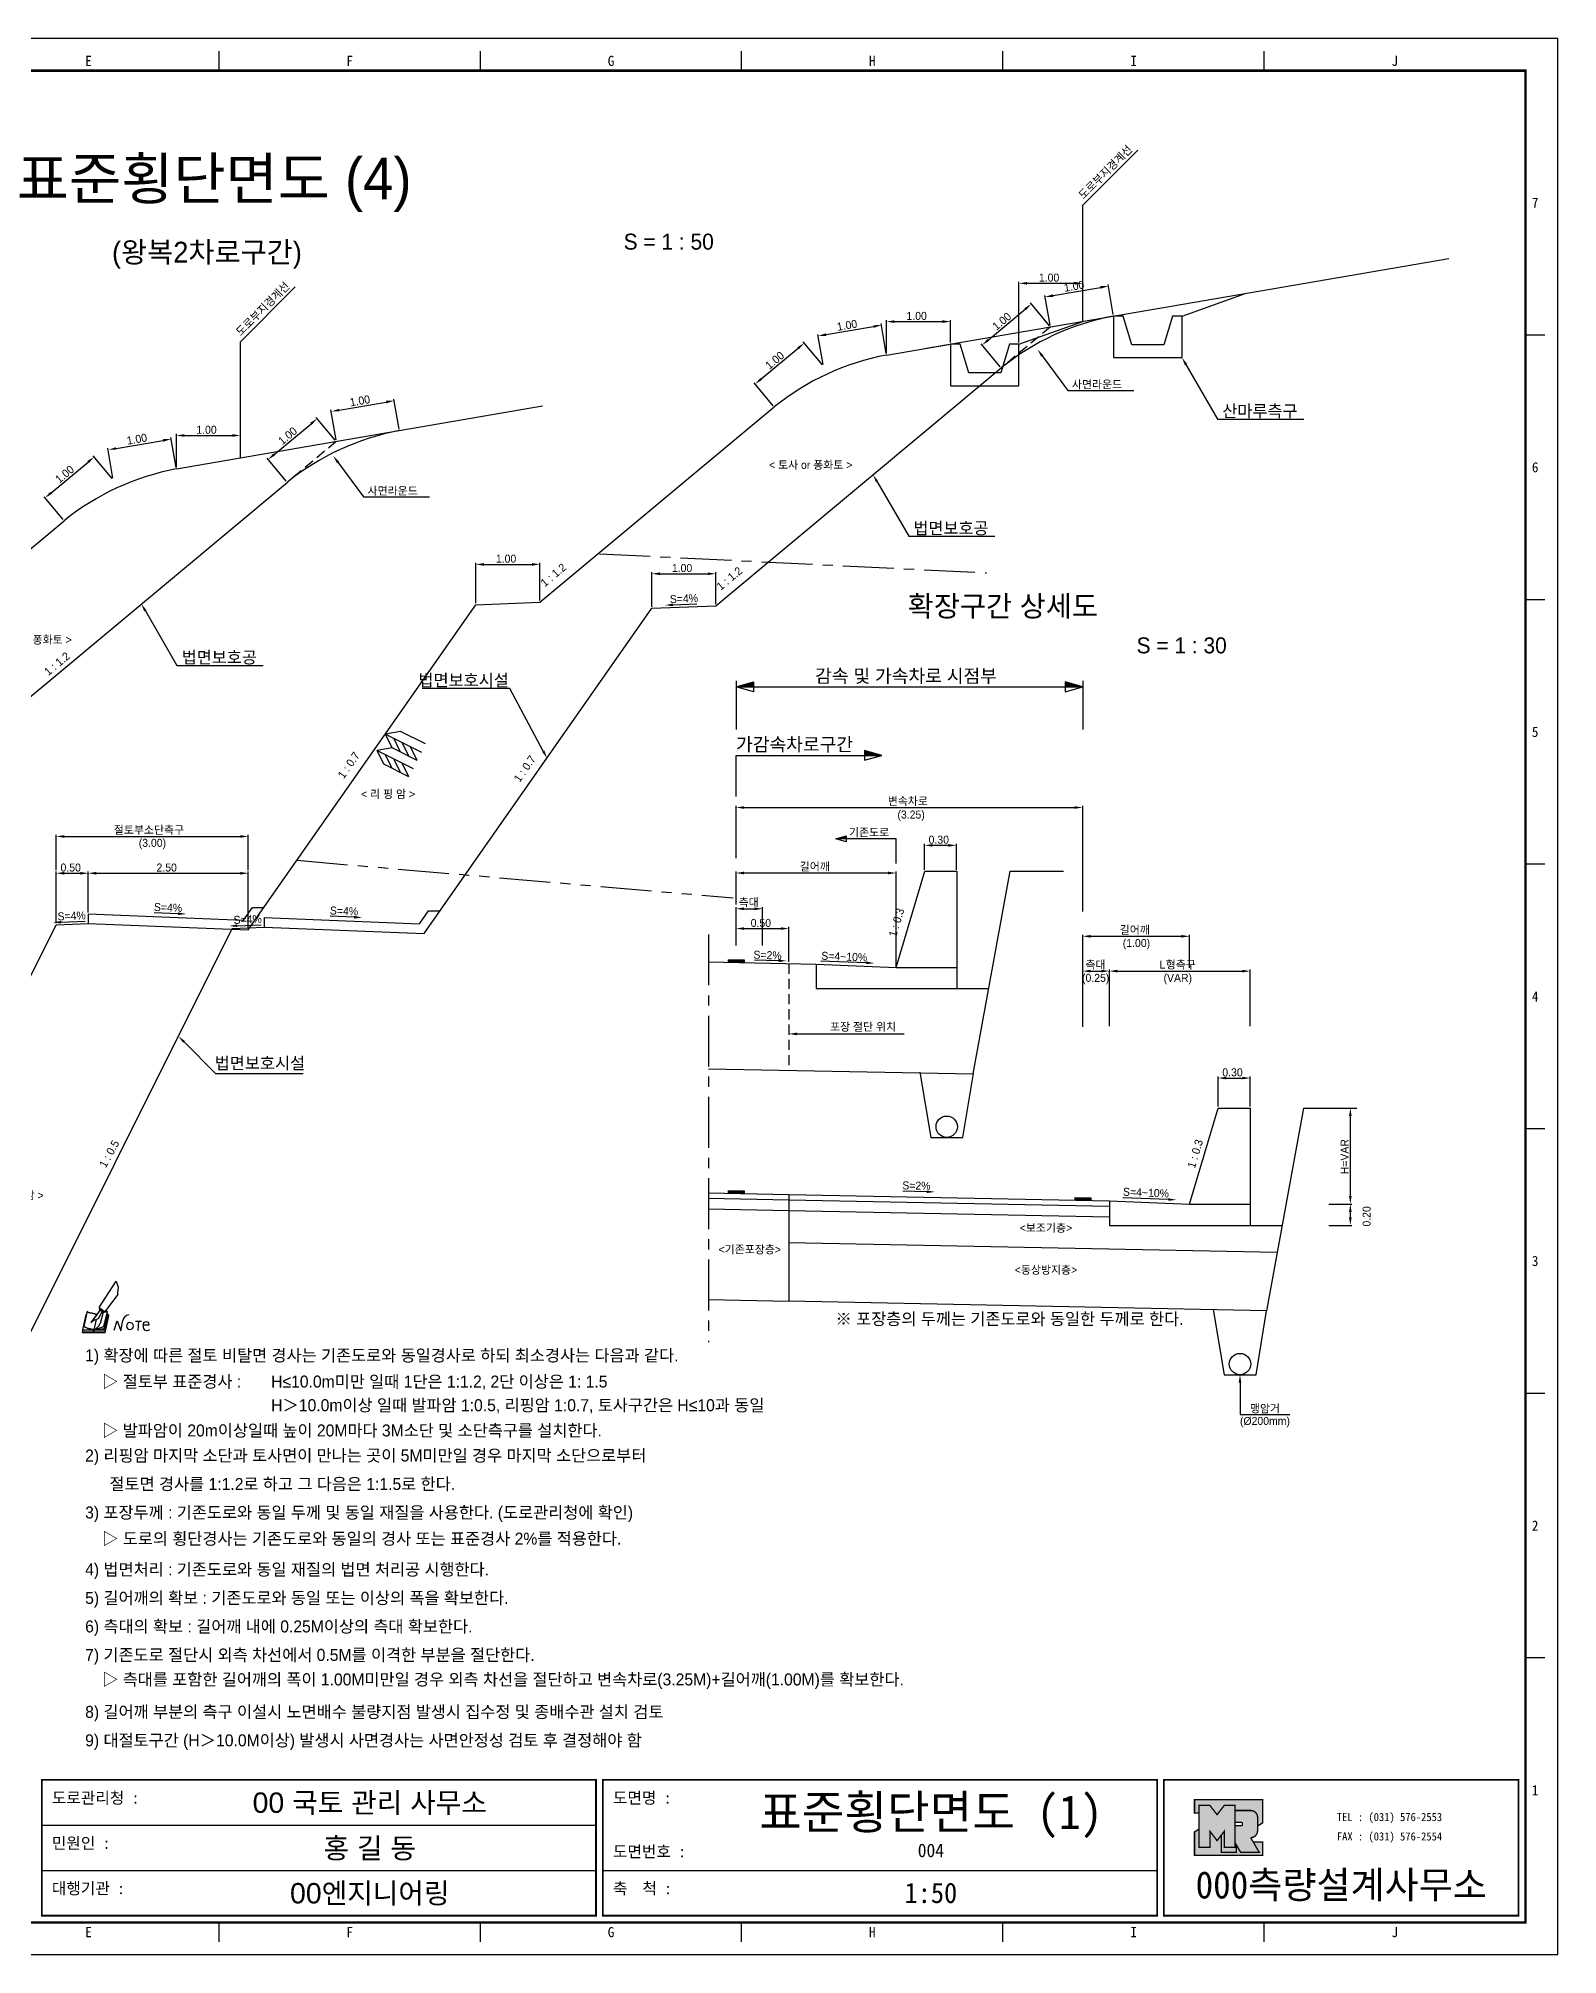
# Model space of a CAD drawing. Header units: millimetres. Extents: x 462 to 886, y -8 to 291.
# Drawn here: x 648.3 to 885.7, y -8.2 to 291.2 of the extents above; entities that cross this region are included whole.
import ezdxf
from ezdxf.enums import TextEntityAlignment as Align

# ---------------------------------------------------------------- set-up
doc = ezdxf.new("R2010")
doc.units = ezdxf.units.MM
doc.header["$LTSCALE"] = 0.25
for name, pattern in [('CENTER', [50.8, 31.75, -6.35, 6.35, -6.35]), ('HIDDEN', [9.525, 6.35, -3.175]), ('PHANTOM', [63.5, 31.75, -6.35, 6.35, -6.35, 6.35, -6.35])]:
    doc.linetypes.add(name, pattern=pattern)
for name, color, linetype in [('CC-BNCH-0005', 5, 'Continuous'), ('CC-GSTR-0004', 4, 'Continuous'), ('CZ-DIMT-0002', 7, 'Continuous'), ('CZ-EXST-0002', 22, 'Continuous'), ('CZ-LIN1-0007', 7, 'Continuous'), ('CZ-LIN2-0003', 3, 'Continuous'), ('CZ-LINE-0001', 7, 'Continuous'), ('CZ-TEXT-BOX0', 7, 'Continuous'), ('TITLE', 7, 'Continuous')]:
    doc.layers.add(name, color=color, linetype=linetype)
doc.styles.add('견고딕', font='arial.ttf')
doc.styles.add('돋움', font='')
doc.styles.add('돋음체', font='')
doc.styles.get('돋움').set_extended_font_data('Dotum')
doc.styles.get('돋음체').set_extended_font_data('DotumChe')

# ---------------------------------------------------------------- blocks, each defined once
blk = doc.blocks.new('note')
for p, q in [((0.85, 3.5), (3.53, 7.57)), ((3.53, 7.57), (3.8, 6.64)), ((3.8, 6.64), (3.69, 5.72)), ((1, 3.1), (0.75, 2.77)), ((0.85, 3.5), (1.8, 2.79)), ((1, 3.4), (0.85, 3.21)), ((0.85, 3.21), (1.52, 2.71)), ((1.8, 2.79), (3.74, 5.46)), ((3.69, 5.72), (3.74, 5.46)), ((-1.24, 2.36), (-1.77, 0)), ((-1.77, 0), (1.77, 0)), ((-1.77, 0), (-1.77, -0.3)), ((-1.53, 0.52), (-1.55, 0.54)), ((-1.01, 2.9), (-1.53, 0.52)), ((-1.48, 0.48), (-1.53, 0.52)), ((-1.43, 0.44), (-1.48, 0.48)), ((-1.38, 0.41), (-1.43, 0.44)), ((-1.33, 0.4), (-1.38, 0.41)), ((-1.27, 0.37), (-1.33, 0.4)), ((-1.22, 0.35), (-1.27, 0.37)), ((-1.13, 2.36), (-1.24, 2.36)), ((-1.17, 0.33), (-1.22, 0.35)), ((-1.12, 0.32), (-1.17, 0.33)), ((-1.02, 0.25), (-1.12, 0.32)), ((-0.97, 0.22), (-1.02, 0.25)), ((-1, 2.9), (-1.01, 2.9)), ((-0.98, 2.85), (-1, 2.9)), ((-0.95, 2.8), (-0.98, 2.85)), ((-0.93, 0.21), (-0.97, 0.22)), ((-0.9, 2.75), (-0.95, 2.8)), ((-0.88, 0.19), (-0.93, 0.21)), ((-0.85, 2.72), (-0.9, 2.75)), ((-0.8, 0.18), (-0.88, 0.19)), ((-0.79, 2.69), (-0.85, 2.72)), ((-0.75, 0.17), (-0.8, 0.18)), ((-0.74, 2.68), (-0.79, 2.69)), ((-0.7, 0.16), (-0.75, 0.17)), ((-0.69, 2.65), (-0.74, 2.68)), ((-0.64, 0.15), (-0.7, 0.16)), ((-0.64, 2.65), (-0.69, 2.65)), ((-0.59, 2.63), (-0.64, 2.65)), ((-0.58, 0.14), (-0.64, 0.15)), ((-0.54, 2.62), (-0.59, 2.63)), ((-0.53, 0.13), (-0.58, 0.14)), ((-0.48, 2.61), (-0.54, 2.62)), ((-0.48, 0.12), (-0.53, 0.13)), ((-0.43, 2.61), (-0.48, 2.61)), ((-0.43, 0.11), (-0.48, 0.12)), ((0.75, 2.77), (-0.46, 1.16)), ((0.37, 2.24), (-0.46, 1.16)), ((-0.46, 1.16), (-0.08, 1.47)), ((-0.38, 2.59), (-0.43, 2.61)), ((-0.38, 0.08), (-0.43, 0.11)), ((-0.33, 2.59), (-0.38, 2.59)), ((-0.29, 0.06), (-0.38, 0.08)), ((-0.27, 2.58), (-0.33, 2.59)), ((-0.23, 0.05), (-0.29, 0.06)), ((-0.22, 2.57), (-0.27, 2.58)), ((-0.16, 0.04), (-0.23, 0.05)), ((-0.17, 2.56), (-0.22, 2.57)), ((-0.12, 2.55), (-0.17, 2.56)), ((-0.11, 0.03), (-0.16, 0.04)), ((-0.07, 2.53), (-0.12, 2.55)), ((-0.04, 0.02), (-0.11, 0.03)), ((-0.08, 1.47), (0.72, 1.75)), ((-0.01, 2.51), (-0.07, 2.53)), ((-0.05, -0.3), (-0.05, 0)), ((0, 0), (-0.04, 0.02)), ((0.04, 2.5), (-0.01, 2.51)), ((0.37, 1.63), (0, 0)), ((0, 0), (1.6, 0.53)), ((0, 0), (1.65, 0.18)), ((0, 0.01), (0.06, 0.04)), ((0, -0.3), (0, 0)), ((0.09, 2.48), (0.04, 2.5)), ((0.05, -0.3), (0.05, 0)), ((0.06, 0.04), (0.11, 0.07)), ((0.14, 2.48), (0.09, 2.48)), ((0.11, 0.07), (0.16, 0.09)), ((0.2, 2.47), (0.14, 2.48)), ((0.16, 0.09), (0.21, 0.12)), ((0.26, 2.43), (0.18, 2.46)), ((0.21, 0.12), (0.27, 0.14)), ((0.34, 2.4), (0.26, 2.43)), ((0.27, 0.14), (0.36, 0.19)), ((0.45, 2.37), (0.34, 2.4)), ((0.36, 0.19), (0.41, 0.22)), ((0.41, 0.22), (0.46, 0.27)), ((0.46, 0.27), (0.51, 0.3)), ((0.51, 0.3), (0.56, 0.34)), ((0.56, 0.34), (0.6, 0.4)), ((0.6, 0.4), (0.64, 0.45)), ((0.64, 0.45), (0.67, 0.51)), ((0.67, 0.51), (0.74, 0.58)), ((0.72, 1.75), (1.16, 2.53)), ((0.74, 0.58), (0.79, 0.63)), ((0.79, 0.63), (0.83, 0.68)), ((0.83, 0.68), (0.86, 0.73)), ((0.86, 0.73), (0.89, 0.79)), ((0.89, 0.84), (0.92, 0.89)), ((0.89, 0.79), (0.89, 0.84)), ((0.92, 0.89), (0.96, 0.95)), ((0.96, 0.95), (1.01, 0.97)), ((1.47, 2.74), (1.01, 0.97)), ((1.16, 2.53), (1.37, 2.82)), ((2.13, 2.84), (1.44, 2.63)), ((1.52, 2.71), (1.66, 2.9)), ((1.6, 0.53), (2.13, 2.84)), ((1.65, 0.18), (2.19, 2.48)), ((1.77, 0), (2.3, 2.36)), ((1.77, -0.3), (2.3, 2.07)), ((1.77, -0.38), (2.3, 1.99)), ((1.77, -0.44), (2.3, 1.93)), ((1.77, 0), (1.77, -0.3)), ((2.19, 2.48), (2.04, 2.47)), ((2.3, 2.36), (2.16, 2.36)), ((2.3, 2.36), (2.3, 2.07)), ((3.21, -0.08), (3.68, 1.4)), ((3.68, 1.4), (4.26, -0.14)), ((4.26, -0.14), (4.56, 1.44)), ((6.55, 1.34), (7.46, 1.34)), ((7.01, 1.34), (6.87, -0.11)), ((7.71, 0.77), (7.71, 0.55)), ((7.71, 0.77), (8.67, 0.77)), ((-1.77, -0.3), (1.77, -0.3)), ((-1.77, -0.43), (-1.77, -0.3)), ((-1.77, -0.37), (1.77, -0.37)), ((-1.77, -0.43), (1.77, -0.43))]:
    blk.add_line(p, q)
for centre, major_axis, start_param, end_param in [((0.4, 2.31), (0.0702, 0.0702), 3.283946, 6.425539), ((5.68, 1.23), (-0.806, 0.806), -0.591174, 0.597824), ((5.66, 0.58), (-0.378, 0.378), 3.926991, 10.210176), ((8.3, 0.49), (0.422, 0.422), 2.265602, 4.634911), ((8.19, 0.77), (-0.342, 0.342), 3.926991, 7.068583)]:
    blk.add_ellipse(centre, major_axis=major_axis, ratio=1, start_param=start_param, end_param=end_param)

msp = doc.modelspace()

# ---------------------------------------------------------------- hatches: boundary and pattern name
at = {"layer": 'CZ-LIN1-0007'}
for points in [[(758.54, 146.8), (758.54, 147.22), (756.04, 147.27), (756.04, 146.85)], [(758.54, 110.74), (758.54, 111.15), (756.04, 111.2), (756.04, 110.79)], [(812.71, 109.65), (812.71, 110.07), (810.21, 110.12), (810.21, 109.7)]]:
    msp.add_hatch(color=256, dxfattribs=at).paths.add_polyline_path(points)
at = {"layer": 'CZ-LINE-0001'}
for points in [[(757.29, 189.89), (760.03, 190.65), (760.03, 189.89)], [(811.46, 189.89), (808.72, 190.65), (808.72, 189.89)], [(780.09, 179.19), (777.35, 179.95), (777.35, 179.19)], [(774.52, 166.13), (774.52, 166.59), (772.88, 166.13)]]:
    msp.add_hatch(color=256, dxfattribs=at).paths.add_polyline_path(points)
at = {"layer": 'TITLE', "ltscale": 150}
h = msp.add_hatch(color=8, dxfattribs=at)
edge = h.paths.add_edge_path()
edge.add_line((839.6, 16.06), (828.93, 16.06))
edge.add_line((828.93, 16.06), (828.93, 13.98))
edge.add_line((828.93, 13.98), (829.64, 13.98))
edge.add_line((829.64, 13.98), (829.64, 15.15))
edge.add_line((829.64, 15.15), (831.33, 15.15))
edge.add_line((831.33, 15.15), (832.46, 13.7))
edge.add_line((832.46, 13.7), (833.59, 15.15))
edge.add_line((833.59, 15.15), (835.28, 15.15))
edge.add_line((835.28, 15.15), (835.28, 14.35))
edge.add_line((835.28, 14.35), (837.72, 14.35))
edge.add_arc((837.72, 13.29), 1.07, 0, 90, ccw=False)
edge.add_line((838.78, 13.29), (838.78, 11.92))
edge.add_line((838.78, 11.92), (839.6, 12.43))
edge.add_line((839.6, 12.43), (839.6, 16.06))
h.paths.add_polyline_path([(833.14, 10.53), (832.46, 9.65), (831.33, 11.11), (831.33, 8.59), (829.64, 8.59), (829.64, 11.44), (828.93, 11), (828.93, 7.37), (839.6, 7.37), (839.6, 9.45), (838.1, 9.45), (839.05, 7.8), (836.15, 7.8), (835.45, 9.01), (835.45, 7.8), (833.14, 7.8)])
msp.add_hatch(color=5, dxfattribs=at).paths.add_polyline_path([(835.28, 15.15), (833.59, 15.15), (832.46, 13.7), (831.33, 15.15), (829.64, 15.15), (829.64, 8.59), (831.33, 8.59), (831.33, 11.11), (832.46, 9.65), (833.59, 11.11), (833.59, 8.59), (835.28, 8.59)])
h = msp.add_hatch(color=161, dxfattribs=at)
edge = h.paths.add_edge_path()
edge.add_arc((837.72, 13.29), 1.07, 360, 450)
edge.add_line((837.72, 14.35), (835.28, 14.35))
edge.add_line((835.28, 14.35), (835.28, 12.5))
edge.add_line((835.28, 12.5), (836.27, 12.5))
edge.add_arc((836.27, 12.39), 0.113, 0, 90, ccw=False)
edge.add_line((836.39, 12.39), (836.39, 12.08))
edge.add_arc((836.27, 12.08), 0.113, 270, 360, ccw=False)
edge.add_line((836.27, 11.97), (835.28, 11.97))
edge.add_line((835.28, 11.97), (835.28, 8.59))
edge.add_line((835.28, 8.59), (833.59, 8.59))
edge.add_line((833.59, 8.59), (833.59, 11.11))
edge.add_line((833.59, 11.11), (833.14, 10.53))
edge.add_line((833.14, 10.53), (833.14, 7.8))
edge.add_line((833.14, 7.8), (835.45, 7.8))
edge.add_line((835.45, 7.8), (835.45, 9.01))
edge.add_line((835.45, 9.01), (836.15, 7.8))
edge.add_line((836.15, 7.8), (839.05, 7.8))
edge.add_line((839.05, 7.8), (837.72, 10.11))
edge.add_arc((837.72, 11.18), 1.07, 270, 360)
edge.add_line((838.78, 11.18), (838.78, 13.29))

# ---------------------------------------------------------------- linework, layer by layer
at = {"layer": 'CC-BNCH-0005'}
for p, q in [((831.84, 92.6), (833.54, 82.43)), ((838.54, 82.43), (840.2, 92.43)), ((833.54, 82.43), (838.54, 82.43))]:
    msp.add_line(p, q, dxfattribs=at)
msp.add_circle((836.04, 84.1), 1.67, dxfattribs=at)
at = {"layer": 'CC-GSTR-0004'}
for p, q in [((683.58, 153.86), (683.58, 152.36)), ((683.58, 153.86), (707.83, 152.89)), ((707.83, 152.89), (709.23, 154.89)), ((709.23, 154.89), (711.06, 154.89)), ((683.58, 152.36), (708.58, 151.36)), ((828.13, 109.09), (832.63, 124.09)), ((832.63, 124.09), (837.63, 124.09)), ((837.63, 124.09), (837.63, 105.76)), ((815.63, 109.59), (828.13, 109.09)), ((815.63, 109.59), (815.63, 105.76)), ((828.13, 109.09), (837.63, 109.09)), ((815.63, 105.76), (837.63, 105.76))]:
    msp.add_line(p, q, dxfattribs=at)
at = {"layer": 'CZ-EXST-0002'}
for p, q in [((787.04, 242.79), (868.65, 256.82)), ((801.5, 243.44), (811.5, 246.99)), ((780.8, 241.72), (790.8, 243.44)), ((669.84, 223.93), (727.07, 233.77)), ((726.64, 203.11), (763.26, 233.62)), ((601.36, 173.38), (652.3, 215.83)), ((681.08, 151.91), (716.64, 202.71)), ((716.64, 202.71), (726.64, 203.11)), ((702.26, 177.79), (701.21, 179.93)), ((701.21, 179.93), (706.85, 177.11)), ((702.5, 182.5), (708.13, 179.68)), ((703.55, 180.37), (702.5, 182.5)), ((704.85, 179.71), (703.81, 181.85)), ((706.16, 179.06), (705.11, 181.19)), ((707.47, 178.41), (706.42, 180.54)), ((706.19, 175.83), (702.26, 177.79)), ((703.57, 177.14), (702.52, 179.27)), ((704.87, 176.49), (703.82, 178.62)), ((706.18, 175.83), (705.13, 177.97)), ((782.29, 146.07), (786.79, 161.07)), ((786.79, 161.07), (791.79, 161.07)), ((791.79, 161.07), (791.79, 142.74)), ((794.37, 129.42), (800.13, 161.07)), ((800.13, 161.07), (808.46, 161.07)), ((604.56, 59.66), (651.08, 152.71)), ((651.08, 152.71), (656.08, 152.91)), ((656.08, 154.41), (680.33, 153.44)), ((656.08, 154.41), (656.08, 152.91)), ((656.08, 152.91), (681.08, 151.91)), ((680.33, 153.44), (681.73, 155.44)), ((681.73, 155.44), (683.56, 155.44)), ((752.99, 146.91), (769.79, 146.57)), ((769.79, 146.57), (769.79, 142.74)), ((769.79, 146.57), (782.29, 146.07)), ((782.29, 146.07), (791.79, 146.07)), ((769.79, 142.74), (785.63, 142.74)), ((785.63, 142.74), (791.79, 142.74)), ((791.79, 142.74), (796.79, 142.74)), ((752.99, 130.24), (794.37, 129.42)), ((786.03, 129.67), (787.72, 119.5)), ((792.72, 119.5), (794.39, 129.5)), ((787.72, 119.5), (792.72, 119.5)), ((752.99, 110.85), (765.56, 110.59)), ((752.99, 110.01), (765.56, 109.76)), ((752.99, 108.35), (765.56, 108.09)), ((752.99, 94.18), (765.56, 93.93))]:
    msp.add_line(p, q, dxfattribs=at)
msp.add_lwpolyline([(790.8, 243.44), (790.8, 236.94), (801.5, 236.94), (801.5, 243.44), (800, 243.44), (798.65, 238.94), (793.65, 238.94), (792.3, 243.44), (792.3, 243.44)], close=True, dxfattribs=at)
for points in [[(708.76, 180.98), (704.84, 182.94), (702.5, 182.5)], [(707.48, 178.4), (703.55, 180.37), (701.21, 179.93)]]:
    msp.add_lwpolyline(points, dxfattribs=at)
msp.add_circle((790.22, 121.17), 1.67, dxfattribs=at)
for centre in [(788.1, 202.85), (677.14, 185.06)]:
    msp.add_arc(centre, 39.55, 100.6449, 128.9159, dxfattribs=at)
at = {"layer": 'CZ-LIN1-0007'}
for p, q in [((756.04, 147.27), (758.54, 147.22)), ((756.04, 147.27), (756.04, 146.85)), ((758.54, 147.22), (758.54, 146.8)), ((756.04, 111.2), (756.04, 110.79)), ((756.04, 111.2), (758.54, 111.15)), ((758.54, 111.15), (758.54, 110.74)), ((810.21, 110.12), (810.21, 109.7)), ((810.21, 110.12), (812.71, 110.07)), ((812.71, 110.07), (812.71, 109.65))]:
    msp.add_line(p, q, dxfattribs=at)
at = {"layer": 'CZ-LIN2-0003'}
for p, q in [((826.98, 247.82), (836.98, 251.38)), ((754.14, 202.56), (798.74, 239.72)), ((628.36, 172.83), (687.15, 221.82)), ((708.58, 151.36), (744.14, 202.16)), ((744.14, 202.16), (754.14, 202.56)), ((632.06, 59.11), (678.58, 152.16)), ((678.58, 152.16), (683.58, 152.36)), ((845.96, 124.09), (840.2, 92.43)), ((845.96, 124.09), (854.29, 124.09)), ((765.56, 110.59), (815.63, 109.59)), ((765.56, 109.76), (815.63, 108.76)), ((765.56, 108.09), (815.63, 107.09)), ((837.63, 105.76), (842.63, 105.76)), ((765.56, 103.09), (841.87, 101.57)), ((840.2, 92.43), (765.56, 93.93))]:
    msp.add_line(p, q, dxfattribs=at)
msp.add_lwpolyline([(816.28, 247.82), (816.28, 241.32), (826.98, 241.32), (826.98, 247.82), (825.48, 247.82), (824.13, 243.32), (819.13, 243.32), (817.78, 247.82), (817.78, 247.82)], close=True, dxfattribs=at)
msp.add_lwpolyline([(765.56, 110.59), (765.56, 93.93)], dxfattribs=at)
for centre in [(823.58, 208.95), (711.99, 191.05)]:
    msp.add_arc(centre, 39.55, 100.6449, 128.9159, dxfattribs=at)
at = {"layer": 'CZ-LINE-0001'}
for p, q in [((811.5, 265.15), (820.09, 273.74)), ((811.5, 246.99), (811.5, 265.15)), ((679.84, 243.8), (688.43, 252.4)), ((801.5, 243.69), (801.5, 253.18)), ((802.75, 252.93), (810.25, 252.93)), ((806.85, 251.02), (814.24, 252.29)), ((811.5, 247.24), (811.5, 253.18)), ((816.23, 248.06), (815.43, 252.75)), ((796.72, 244.1), (802.48, 248.9)), ((806.26, 246.31), (803.28, 249.89)), ((806.38, 246.37), (805.57, 251.05)), ((771.37, 244.92), (778.76, 246.19)), ((780.75, 241.96), (779.95, 246.65)), ((780.8, 241.97), (780.8, 247.2)), ((782.05, 246.95), (789.55, 246.95)), ((790.8, 243.69), (790.8, 247.2)), ((679.84, 225.65), (679.84, 243.8)), ((761.24, 238), (767, 242.8)), ((770.78, 240.21), (767.8, 243.79)), ((770.9, 240.27), (770.09, 244.95)), ((798.58, 239.91), (795.6, 243.49)), ((805.15, 241.6), (809.13, 236.18)), ((827.6, 240.24), (832.55, 231.71)), ((763.1, 233.81), (760.12, 237.39)), ((695.26, 233.12), (702.65, 234.39)), ((704.64, 230.16), (703.84, 234.85)), ((809.13, 236.18), (819.44, 236.18)), ((685.13, 226.2), (690.89, 231)), ((694.67, 228.42), (691.69, 231.99)), ((694.79, 228.47), (693.98, 233.15)), ((832.55, 231.71), (845.99, 231.71)), ((660.41, 227.13), (667.8, 228.4)), ((669.79, 224.17), (668.99, 228.86)), ((669.84, 224.18), (669.84, 229.41)), ((671.09, 229.16), (678.59, 229.16)), ((679.84, 225.9), (679.84, 229.41)), ((650.28, 220.21), (656.04, 225.01)), ((659.82, 222.42), (656.84, 226)), ((659.94, 222.48), (659.13, 227.16)), ((686.99, 222.01), (684.01, 225.59)), ((695.09, 224.97), (699.07, 219.56)), ((779.33, 221.94), (784.27, 213.41)), ((652.14, 216.02), (649.16, 219.6)), ((699.07, 219.56), (709.38, 219.56)), ((784.27, 213.41), (797.71, 213.41)), ((716.64, 202.96), (716.64, 209.27)), ((717.89, 209.02), (725.39, 209.02)), ((726.64, 203.36), (726.64, 209.27)), ((744.14, 202.41), (744.14, 207.81)), ((745.39, 207.56), (752.89, 207.56)), ((754.14, 202.81), (754.14, 207.81)), ((665, 201.76), (669.94, 193.23)), ((747.44, 202.7), (751.19, 202.85)), ((669.94, 193.23), (683.38, 193.23)), ((721.96, 189.65), (708.25, 189.65)), ((727.17, 179.85), (721.96, 189.65)), ((757.29, 190.84), (757.29, 183.25)), ((757.29, 189.89), (760.03, 190.65)), ((757.29, 189.89), (811.46, 189.89)), ((760.03, 189.12), (757.29, 189.89)), ((760.03, 190.65), (760.03, 189.12)), ((811.46, 189.89), (808.72, 190.65)), ((808.72, 190.65), (808.72, 189.12)), ((808.72, 189.12), (811.46, 189.89)), ((811.46, 190.84), (811.46, 183.25)), ((780.09, 179.19), (777.35, 179.95)), ((777.35, 179.95), (777.35, 178.42)), ((757.29, 172.76), (757.29, 179.19)), ((757.29, 179.19), (780.09, 179.19)), ((777.35, 178.42), (780.09, 179.19)), ((757.29, 163.11), (757.29, 171.29)), ((758.54, 171.04), (810.21, 171.04)), ((811.46, 154.78), (811.46, 171.29)), ((651.08, 161.27), (651.08, 166.77)), ((652.33, 166.52), (679.83, 166.52)), ((681.08, 161.27), (681.08, 166.77)), ((772.88, 166.13), (774.52, 166.59)), ((782.29, 166.13), (772.88, 166.13)), ((774.52, 165.67), (772.88, 166.13)), ((774.52, 166.59), (774.52, 165.67)), ((782.29, 162.28), (782.29, 166.13)), ((786.73, 161.32), (786.73, 165.38)), ((790.48, 165.13), (787.98, 165.13)), ((791.73, 161.32), (791.73, 165.38)), ((651.08, 152.96), (651.08, 161.02)), ((652.33, 160.77), (654.83, 160.77)), ((656.08, 154.66), (656.08, 161.02)), ((656.08, 154.66), (656.08, 161.02)), ((657.33, 160.77), (679.83, 160.77)), ((681.08, 152.16), (681.08, 161.02)), ((757.29, 155.89), (757.29, 161.06)), ((758.54, 160.81), (781.04, 160.81)), ((782.29, 155.89), (782.29, 161.06)), ((782.29, 146.07), (782.29, 157.49)), ((670.12, 154.45), (666.37, 154.6)), ((697.62, 153.9), (693.87, 154.05)), ((757.29, 149.49), (757.29, 155.47)), ((758.54, 155.22), (760.18, 155.22)), ((761.43, 149.49), (761.43, 155.47)), ((757.29, 149.49), (757.29, 152.38)), ((758.54, 152.13), (764.31, 152.13)), ((765.56, 146.91), (765.56, 152.38)), ((811.46, 138.07), (811.46, 151.17)), ((812.71, 150.92), (826.88, 150.92)), ((828.13, 145.98), (828.13, 151.17)), ((763.94, 147.1), (760.18, 147.18)), ((777.64, 146.78), (770.55, 147.06)), ((811.46, 136.77), (811.46, 145.73)), ((812.71, 145.48), (814.38, 145.48)), ((815.63, 136.87), (815.63, 145.73)), ((815.63, 136.87), (815.63, 145.73)), ((816.88, 145.48), (836.38, 145.48)), ((837.63, 136.89), (837.63, 145.73)), ((766.81, 135.67), (783.54, 135.67)), ((832.63, 124.34), (832.63, 129.02)), ((833.88, 128.77), (836.38, 128.77)), ((837.63, 124.34), (837.63, 129.02)), ((849.92, 124.09), (853.53, 124.09)), ((853.28, 110.34), (853.28, 122.84)), ((787.09, 111.01), (783.33, 111.09)), ((824.83, 109.8), (817.74, 110.08)), ((849.92, 109.09), (853.53, 109.09)), ((849.92, 109.09), (853.53, 109.09)), ((853.28, 107.01), (853.28, 107.84)), ((849.92, 105.76), (853.53, 105.76)), ((836.04, 81.18), (836.04, 76.19)), ((836.04, 76.19), (843.83, 76.19))]:
    msp.add_line(p, q, dxfattribs=at)
at = {"layer": 'CZ-LINE-0001', "linetype": 'HIDDEN'}
for p, q in [((806.42, 246.12), (798.74, 239.72)), ((694.83, 228.22), (687.15, 221.82)), ((765.56, 146.66), (765.56, 129.99))]:
    msp.add_line(p, q, dxfattribs=at)
at = {"layer": 'CZ-LINE-0001', "linetype": 'CENTER'}
for p, q in [((735.95, 210.69), (796.42, 207.71)), ((752.99, 151.22), (752.99, 87.5))]:
    msp.add_line(p, q, dxfattribs=at)
at = {"layer": 'CZ-LINE-0001', "linetype": 'PHANTOM'}
msp.add_line((688.7, 162.79), (756.84, 156.93), dxfattribs=at)
at = {"layer": 'CZ-LINE-0001', "extrusion": (0, 0, -1)}
for p, q in [((651.84, 153.13), (655.6, 153.28)), ((679.34, 152.58), (683.1, 152.73)), ((671.04, 134.43), (675.96, 129.49)), ((675.96, 129.49), (689.66, 129.49))]:
    msp.add_line(p, q, dxfattribs=at)
at = {"layer": 'CZ-LINE-0001'}
for points in [[(802.75, 253.14), (802.75, 252.72), (801.5, 252.93)], [(810.25, 253.14), (810.25, 252.72), (811.5, 252.93)], [(814.2, 252.49), (814.27, 252.08), (815.47, 252.5)], [(802.35, 249.06), (802.61, 248.74), (803.44, 249.7)], [(806.81, 251.22), (806.88, 250.81), (805.62, 250.81)], [(778.72, 246.39), (778.8, 245.98), (779.99, 246.4)], [(782.05, 247.16), (782.05, 246.74), (780.8, 246.95)], [(789.55, 247.16), (789.55, 246.74), (790.8, 246.95)], [(766.87, 242.96), (767.13, 242.64), (767.96, 243.6)], [(771.33, 245.12), (771.4, 244.71), (770.14, 244.71)], [(796.59, 244.26), (796.85, 243.94), (795.76, 243.3)], [(804.98, 241.48), (804.41, 242.61), (805.32, 241.72)], [(827.42, 240.13), (826.98, 241.32), (827.78, 240.34)], [(761.11, 238.16), (761.37, 237.84), (760.28, 237.2)], [(702.61, 234.59), (702.68, 234.18), (703.88, 234.6)], [(690.76, 231.16), (691.02, 230.84), (691.85, 231.8)], [(695.22, 233.32), (695.29, 232.91), (694.02, 232.91)], [(667.76, 228.6), (667.83, 228.19), (669.03, 228.61)], [(671.09, 229.37), (671.09, 228.95), (669.84, 229.16)], [(678.59, 229.37), (678.59, 228.95), (679.84, 229.16)], [(655.91, 225.17), (656.17, 224.85), (657, 225.81)], [(660.37, 227.33), (660.44, 226.92), (659.17, 226.92)], [(684.99, 226.36), (685.26, 226.04), (684.17, 225.4)], [(694.92, 224.85), (694.35, 225.98), (695.25, 225.1)], [(779.15, 221.84), (778.7, 223.02), (779.51, 222.04)], [(650.14, 220.37), (650.41, 220.05), (649.32, 219.41)], [(717.89, 209.23), (717.89, 208.81), (716.64, 209.02)], [(725.39, 209.23), (725.39, 208.81), (726.64, 209.02)], [(745.39, 207.77), (745.39, 207.35), (744.14, 207.56)], [(752.89, 207.77), (752.89, 207.35), (754.14, 207.56)], [(664.82, 201.66), (664.37, 202.84), (665.18, 201.87)], [(747.44, 202.5), (746.19, 202.65), (747.43, 202.91)], [(727.35, 179.95), (727.76, 178.75), (726.99, 179.75)], [(758.54, 171.24), (758.54, 170.83), (757.29, 171.04)], [(810.21, 171.24), (810.21, 170.83), (811.46, 171.04)], [(652.33, 166.73), (652.33, 166.31), (651.08, 166.52)], [(679.83, 166.73), (679.83, 166.31), (681.08, 166.52)], [(787.98, 165.33), (787.98, 164.92), (786.73, 165.13)], [(790.48, 165.33), (790.48, 164.92), (791.73, 165.13)], [(652.33, 160.98), (652.33, 160.56), (651.08, 160.77)], [(654.83, 160.98), (654.83, 160.56), (656.08, 160.77)], [(657.33, 160.98), (657.33, 160.56), (656.08, 160.77)], [(679.83, 160.98), (679.83, 160.56), (681.08, 160.77)], [(758.54, 161.02), (758.54, 160.6), (757.29, 160.81)], [(781.04, 161.02), (781.04, 160.6), (782.29, 160.81)], [(670.13, 154.66), (671.37, 154.4), (670.11, 154.24)], [(697.63, 154.11), (698.87, 153.85), (697.61, 153.69)], [(758.54, 155.43), (758.54, 155.01), (757.29, 155.22)], [(760.18, 155.43), (760.18, 155.01), (761.43, 155.22)], [(758.54, 152.33), (758.54, 151.92), (757.29, 152.13)], [(764.31, 152.33), (764.31, 151.92), (765.56, 152.13)], [(812.71, 151.13), (812.71, 150.71), (811.46, 150.92)], [(826.88, 151.13), (826.88, 150.71), (828.13, 150.92)], [(763.94, 147.31), (765.19, 147.08), (763.93, 146.89)], [(777.65, 146.99), (778.89, 146.73), (777.63, 146.57)], [(812.71, 145.69), (812.71, 145.27), (811.46, 145.48)], [(814.38, 145.69), (814.38, 145.27), (815.63, 145.48)], [(816.88, 145.69), (816.88, 145.27), (815.63, 145.48)], [(836.38, 145.69), (836.38, 145.27), (837.63, 145.48)], [(766.81, 135.46), (765.56, 135.67), (766.81, 135.88)], [(833.88, 128.98), (833.88, 128.57), (832.63, 128.77)], [(836.38, 128.98), (836.38, 128.57), (837.63, 128.77)], [(853.07, 122.84), (853.49, 122.84), (853.28, 124.09)], [(787.09, 111.22), (788.34, 110.99), (787.08, 110.81)], [(824.84, 110.01), (826.08, 109.75), (824.82, 109.59)], [(853.07, 110.34), (853.49, 110.34), (853.28, 109.09)], [(853.07, 107.84), (853.49, 107.84), (853.28, 109.09)], [(853.07, 107.01), (853.49, 107.01), (853.28, 105.76)], [(835.83, 81.18), (836.04, 82.43), (836.25, 81.18)]]:
    msp.add_solid(points, dxfattribs=at)
at = {"layer": 'CZ-LINE-0001', "extrusion": (0, 0, -1)}
for points in [[(-651.84, 153.33), (-650.6, 153.08), (-651.85, 152.92)], [(-679.34, 152.78), (-678.1, 152.53), (-679.35, 152.37)], [(-671.19, 134.57), (-670.16, 135.31), (-670.9, 134.28)]]:
    msp.add_solid(points, dxfattribs=at)
at = {"layer": 'TITLE', "color": 7, "linetype": 'Continuous'}
for p, q in [((676.52, 286.16), (676.52, 289.19)), ((717.35, 286.16), (717.35, 289.19)), ((758.17, 286.16), (758.17, 289.19)), ((799, 286.16), (799, 289.19)), ((839.82, 286.16), (839.82, 289.19)), ((883.67, 244.84), (880.65, 244.84)), ((883.67, 203.51), (880.65, 203.51)), ((883.67, 162.18), (880.65, 162.18)), ((883.67, 120.85), (880.65, 120.85)), ((883.67, 79.52), (880.65, 79.52)), ((883.67, 38.19), (880.65, 38.19)), ((676.52, -6.16), (676.52, -3.14)), ((717.35, -6.16), (717.35, -3.14)), ((758.17, -6.16), (758.17, -3.14)), ((799, -6.16), (799, -3.14)), ((839.82, -6.16), (839.82, -3.14))]:
    msp.add_line(p, q, dxfattribs=at)
at = {"layer": 'TITLE', "ltscale": 150}
for p, q in [((648.8, 12.07), (735.41, 12.07)), ((648.8, 5), (735.41, 5)), ((736.47, 5), (823.08, 5))]:
    msp.add_line(p, q, dxfattribs=at)
at = {"layer": 'TITLE'}
msp.add_line((880.76, -3.14), (471.9, -3.14), dxfattribs=at)
msp.add_lwpolyline([(462.32, -8.17), (885.68, -8.17), (885.68, 291.2), (462.32, 291.2)], close=True, dxfattribs=at)
at = {"layer": 'TITLE', "linetype": 'Continuous', "const_width": 0.403}
msp.add_lwpolyline([(472.4, -3.14), (472.4, 286.16), (880.65, 286.16), (880.65, -3.14)], close=True, dxfattribs=at)
at = {"layer": 'TITLE', "ltscale": 150}
for points, const_width in [([(735.41, -2.08), (648.8, -2.08), (648.8, 19.14), (735.41, 19.14)], 0.265), ([(736.47, 19.14), (823.08, 19.14), (823.08, -2.08), (736.47, -2.08)], 0.265), ([(879.58, 19.14), (879.58, -2.08), (824.14, -2.08), (824.14, 19.14), (879.58, 19.14)], 0.265), ([(835.28, 15.15), (833.59, 15.15), (832.46, 13.7), (831.33, 15.15), (829.64, 15.15), (829.64, 8.59), (831.33, 8.59), (831.33, 11.11), (832.46, 9.65), (833.59, 11.11), (833.59, 8.59), (835.28, 8.59)], 0.212), ([(833.14, 10.53), (832.46, 9.65), (831.33, 11.11), (831.33, 8.59), (829.64, 8.59), (829.64, 11.44), (828.93, 11), (828.93, 7.37), (839.6, 7.37), (839.6, 9.45), (838.1, 9.45), (839.05, 7.8), (836.15, 7.8), (835.45, 9.01), (835.45, 7.8), (833.14, 7.8)], 0.212)]:
    msp.add_lwpolyline(points, close=True, dxfattribs=dict(at, const_width=const_width))
at = {"layer": 'TITLE', "ltscale": 150, "const_width": 0.212}
for points in [[(839.6, 16.06), (828.93, 16.06), (828.93, 13.98), (829.64, 13.98), (829.64, 15.15), (831.33, 15.15), (832.46, 13.7), (833.59, 15.15), (835.28, 15.15), (835.28, 14.35), (837.72, 14.35, -0.414214), (838.78, 13.29), (838.78, 11.92), (839.6, 12.43)], [(838.78, 13.29, 0.414214), (837.72, 14.35), (835.28, 14.35), (835.28, 12.5), (836.27, 12.5, -0.414214), (836.39, 12.39), (836.39, 12.08, -0.414214), (836.27, 11.97), (835.28, 11.97), (835.28, 8.59), (833.59, 8.59), (833.59, 11.11), (833.14, 10.53), (833.14, 7.8), (835.45, 7.8), (835.45, 9.01), (836.15, 7.8), (839.05, 7.8), (837.72, 10.11, 0.414214), (838.78, 11.18)]]:
    msp.add_lwpolyline(points, format="xyb", close=True, dxfattribs=at)

# ---------------------------------------------------------------- block references
at = {"layer": 'CZ-TEXT-BOX0'}
msp.add_blockref('note', (656.93, 89.45), dxfattribs=at)

# ---------------------------------------------------------------- texts
at = {"layer": 'CZ-DIMT-0002', "style": '돋움'}
for s, rotation, p in [('도로부지경계선', 45, (814.99, 270.29)), ('도로부지경계선', 45, (683.33, 248.94)), ('1 : 1.2', 39.8056, (728.75, 207.37)), ('1 : 1.2', 39.8056, (756.25, 206.82)), ('S=4%', 2.2906, (749.15, 203.68)), ('1 : 1.2', 39.8056, (651.19, 193.5)), ('1 : 0.7', 55.008, (696.78, 177.65)), ('1 : 0.7', 55.008, (724.28, 177.1)), ('S=4%', 357.7094, (668.54, 155.43)), ('S=4%', 2.2906, (653.48, 154.11)), ('S=4%', 2.2906, (680.98, 153.56)), ('S=4%', 357.7094, (696.04, 154.88)), ('1 : 0.3', 73.3008, (782.36, 153.07)), ('S=2%', 357.7085, (762.22, 147.98)), ('S=4~10%', 357.7094, (774.2, 147.75)), ('1 : 0.5', 61.1443, (659.35, 116.94)), ('1 : 0.3', 73.3008, (829.04, 116.95)), ('S=2%', 358.8542, (785.48, 111.97)), ('S=4~10%', 357.7094, (821.35, 110.88))]:
    msp.add_text(s, height=1.25, rotation=rotation, dxfattribs=at).set_placement(p, align=Align.MIDDLE_CENTER)
for s, height, p in [('사면라운드', 1.25, (813.7, 237.13)), ('산마루측구', 1.875, (839.16, 232.98)), ('< 토사 or 퐁화토 >', 1.25, (768.96, 224.56)), ('사면라운드', 1.25, (703.64, 220.51)), ('법면보호공', 1.875, (790.88, 214.68)), ('< 토사 or 퐁화토 >', 1.25, (646.98, 197.25)), ('법면보호공', 1.875, (676.55, 194.5)), ('법면보호시설', 1.875, (714.73, 190.92)), ('< 리 핑 암 >', 1.25, (702.92, 173.14)), ('(3.25)', 1.25, (784.65, 169.94)), ('(3.00)', 1.25, (666.1, 165.52)), ('(1.00)', 1.25, (819.86, 149.87)), ('(0.25)', 1.25, (813.49, 144.43)), ('(VAR)', 1.25, (826.32, 144.43)), ('포장 절단 위치', 1.25, (777.14, 136.78)), ('법면보호시설', 1.875, (682.9, 131.1)), ('< 발 파 암 >', 1.25, (644.88, 110.46)), ('<보조기층>', 1.25, (805.72, 105.37)), ('<기존포장층>', 1.25, (759.44, 102)), ('<동상방지층>', 1.25, (805.72, 98.81)), ('※ 포장층의 두께는 기존도로와 동일한 두께로 한다.', 1.875, (800.02, 91.15)), ('맹암거', 1.25, (839.94, 77.15)), ('(Ø200mm)', 1.25, (839.94, 75.21))]:
    msp.add_text(s, height=height, dxfattribs=at).set_placement(p, align=Align.MIDDLE_CENTER)
for s, height, p in [('감속 및 가속차로 시점부', 2.0833, (769.65, 191.6)), ('가감속차로구간', 2.083, (757.29, 180.9)), ('기존도로', 1.25, (774.95, 167.16)), ('1) 확장에 따른 절토 비탈면 경사는 기존도로와 동일경사로 하되 최소경사는 다음과 같다.', 1.875, (655.59, 85.45)), ('▷ 절토부 표준경사 :', 1.875, (658.22, 81.36)), ('H≤10.0m미만 일때 1단은 1:1.2, 2단 이상은 1: 1.5', 1.875, (684.65, 81.36)), ('H＞10.0m이상 일때 발파암 1:0.5, 리핑암 1:0.7, 토사구간은 H≤10과 동일', 1.875, (684.65, 77.67)), ('▷ 발파암이 20m이상일때 높이 20M마다 3M소단 및 소단측구를 설치한다.', 1.875, (658.22, 73.72)), ('2) 리핑암 마지막 소단과 토사면이 만나는 곳이 5M미만일 경우 마지막 소단으로부터', 1.875, (655.59, 69.81)), ('절토면 경사를 1:1.2로 하고 그 다음은 1:1.5로 한다.', 1.875, (659.39, 65.36)), ('3) 포장두께 : 기존도로와 동일 두께 및 동일 재질을 사용한다. (도로관리청에 확인)', 1.875, (655.59, 60.91)), ('▷ 도로의 횡단경사는 기존도로와 동일의 경사 또는 표준경사 2%를 적용한다.', 1.875, (658.22, 56.82)), ('4) 법면처리 : 기존도로와 동일 재질의 법면 처리공 시행한다.', 1.875, (655.59, 52.01)), ('5) 길어깨의 확보 : 기존도로와 동일 또는 이상의 폭을 확보한다.', 1.875, (655.59, 47.56)), ('6) 측대의 확보 : 길어깨 내에 0.25M이상의 측대 확보한다.', 1.875, (655.59, 43.11)), ('7) 기존도로 절단시 외측 차선에서 0.5M를 이격한 부분을 절단한다.', 1.875, (655.59, 38.66)), ('▷ 측대를 포함한 길어깨의 폭이 1.00M미만일 경우 외측 차선을 절단하고 변속차로(3.25M)+길어깨(1.00M)를 확보한다.', 1.875, (658.22, 34.83)), ('8) 길어깨 부분의 측구 이설시 노면배수 불량지점 발생시 집수정 및 종배수관 설치 검토', 1.875, (655.59, 29.76)), ('9) 대절토구간 (H＞10.0M이상) 발생시 사면경사는 사면안정성 검토 후 결정해야 함', 1.875, (655.59, 25.31))]:
    msp.add_text(s, height=height, dxfattribs=at).set_placement(p, align=Align.MIDDLE_LEFT)
at = {"layer": 'CZ-LINE-0001', "style": '돋움'}
for s, p in [('1.00', (804.62, 253.2)), ('1.00', (783.92, 247.22)), ('1.00', (672.96, 229.43)), ('1.00', (719.77, 209.29)), ('1.00', (747.27, 207.83)), ('변속차로', (781.01, 171.43)), ('절토부소단측구', (660.07, 166.91)), ('0.30', (787.38, 165.39)), ('0.50', (651.74, 161.04)), ('2.50', (666.74, 161.04)), ('길어깨', (767.25, 161.19)), ('측대', (757.7, 155.61)), ('0.50', (759.58, 152.39)), ('길어깨', (817.25, 151.3)), ('측대', (811.88, 145.87)), ('L', (823.47, 145.87)), ('형측구', (824.44, 145.87)), ('0.30', (833.28, 129.04))]:
    msp.add_text(s, height=1.25, dxfattribs=at).set_placement(p)
for s, rotation, p in [('1.00', 9.7552, (808.65, 251.6)), ('1.00', 9.7552, (773.17, 245.5)), ('1.00', 39.8056, (797.99, 245.5)), ('1.00', 39.8056, (762.51, 239.4)), ('1.00', 9.7552, (697.06, 233.7)), ('1.00', 9.7552, (662.21, 227.71)), ('1.00', 39.8056, (686.4, 227.61)), ('1.00', 39.8056, (651.55, 221.61)), ('H=VAR', 90, (853.01, 113.74)), ('0.20', 90, (856.45, 105.58))]:
    msp.add_text(s, height=1.25, rotation=rotation, dxfattribs=at).set_placement(p)
at = {"layer": 'CZ-TEXT-BOX0', "style": '돋움'}
for s, height, p in [('표준횡단면도 (4)', 6.5, (675.74, 269.29)), ('(왕복2차로구간)', 3.25, (674.62, 257.8)), ('확장구간 상세도', 3.25, (798.99, 202.5))]:
    msp.add_text(s, height=height, dxfattribs=at).set_placement(p, align=Align.MIDDLE_CENTER)
for s, p in [('S = 1 : 50', (739.73, 259.44)), ('S = 1 : 30', (819.88, 196.37))]:
    msp.add_text(s, height=2.5, dxfattribs=at).set_placement(p, align=Align.MIDDLE_LEFT)
at = {"layer": 'TITLE', "color": 3, "linetype": 'Continuous', "style": '돋음체'}
for s, p in [('E', (656.11, 287.68)), ('F', (696.93, 287.68)), ('G', (737.76, 287.68)), ('H', (778.58, 287.68)), ('I', (819.41, 287.68)), ('J', (860.23, 287.68)), ('7', (882.16, 265.51)), ('6', (882.16, 224.18)), ('5', (882.16, 182.85)), ('4', (882.16, 141.52)), ('3', (882.16, 100.19)), ('2', (882.16, 58.86)), ('1', (882.16, 17.53)), ('E', (656.11, -4.65)), ('F', (696.93, -4.65)), ('G', (737.76, -4.65)), ('H', (778.58, -4.65)), ('I', (819.41, -4.65)), ('J', (860.23, -4.65))]:
    msp.add_text(s, height=1.59, dxfattribs=at).set_placement(p, align=Align.MIDDLE)
at = {"layer": 'TITLE', "style": '돋음체'}
for s, p in [('도로관리청 :', (650.39, 15.43)), ('도면명 :', (738.06, 15.43)), ('민원인 :', (650.39, 8.36)), ('도면번호 :', (738.06, 7.04)), ('대행기관 :', (650.39, 1.28)), ('축  척 :', (738.06, 1.28))]:
    msp.add_text(s, height=1.804, dxfattribs=at).set_placement(p)
at = {"layer": 'TITLE', "color": 7, "linetype": 'Continuous', "style": '견고딕'}
for s, height, p in [('00 국토 관리 사무소', 3.1832, (700.06, 15.61)), ('홍 길 동', 3.183, (700.06, 8.53)), ('00엔지니어링', 3.183, (700.06, 1.46))]:
    msp.add_text(s, height=height, dxfattribs=at).set_placement(p, align=Align.MIDDLE)
at = {"layer": 'TITLE', "color": 7, "linetype": 'Continuous', "style": '돋음체'}
msp.add_text('표준횡단면도 (1)', height=5.305, dxfattribs=at).set_placement((787.74, 14.1), align=Align.MIDDLE_CENTER)
at = {"layer": 'TITLE', "color": 180, "style": '돋음체'}
for s, p in [('TEL : (031) 576-2553', (851.17, 12.7)), ('FAX : (031) 576-2554', (851.17, 9.67))]:
    msp.add_text(s, height=1.2733, dxfattribs=at).set_placement(p)
at = {"layer": 'TITLE', "linetype": 'Continuous', "style": '돋음체'}
for s, height, p in [('004', 2.122, (787.74, 8.1)), ('1:50', 3.183, (787.74, 1.46))]:
    msp.add_text(s, height=height, dxfattribs=at).set_placement(p, align=Align.MIDDLE)
at = {"layer": 'TITLE', "color": 180, "style": '돋음체'}
msp.add_text('000측량설계사무소', height=4.244, dxfattribs=at).set_placement((851.86, 0.61), align=Align.CENTER)

doc.saveas('drawing.dxf')
